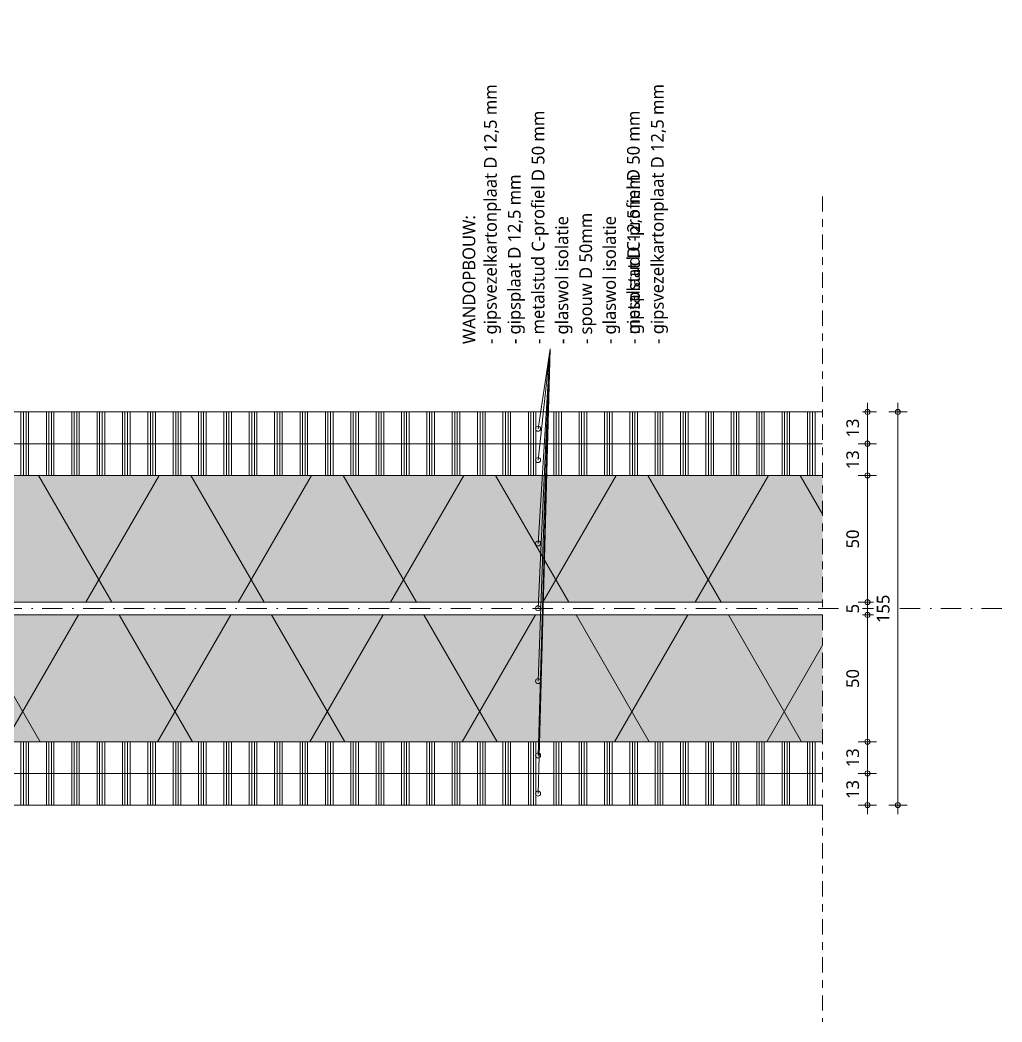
# Model space of a CAD drawing. Header units: millimetres. Extents: x 32900 to 38291, y -18988 to 4133.
# Drawn here: x 33293.6 to 33680.7, y -1006.3 to -611.3 of the extents above; entities that cross this region are included whole.
import ezdxf

# ---------------------------------------------------------------- set-up
doc = ezdxf.new("R2010")
doc.units = ezdxf.units.MM
doc.linetypes.add('MV_center', pattern=[15, 6, -3, 3, -3])
doc.linetypes.add('MV_stramien', pattern=[16, 8, -4, 0, -4])
for name, color, linetype, lineweight in [('A-ANNO-DIMS', 211, 'Continuous', 13), ('A-ANNO-DIMS-2', 211, 'Continuous', 13), ('A-ANNO-NOTE', 131, 'Continuous', 18), ('A-DETL', 90, 'Continuous', 13), ('A-DETL-GENF', 92, 'Continuous', 18), ('A-DETL-THIN', 151, 'Continuous', 18), ('G-ANNO-TEXT', 231, 'Continuous', 13)]:
    doc.layers.add(name, color=color, linetype=linetype, lineweight=lineweight)
doc.styles.add('Segoe UI', font='segoeui.ttf', dxfattribs={"height": 5})
doc.styles.add('Segoe UI_B', font='segoeui.ttf', dxfattribs={"height": 5})
doc.dimstyles.new('2_5_mm', dxfattribs={"dimscale": 304.8, "dimtxt": 5.23682, "dimasz": 0.006562, "dimexe": 0.011811, "dimexo": 0.0625, "dimgap": 0.005906, "dimtad": 1, "dimdec": 0, "dimzin": 0, "dimdsep": 46, "dimtxsty": 'Segoe UI', "dimblk1": 'DOTBLANK', "dimblk2": 'DOTBLANK', "dimsah": 1, "dimcen": 0.09, "dimdle": 0.011811, "dimazin": 0, "dimtfac": 1, "dimtdec": 4, "dimtix": 1, "dimtmove": 0, "dimatfit": 3, "dimfxl": 0.011811, "dimfxlon": 1, "dimtvp": 1, "dimtfill": 1, "dimtolj": 1, "dimtzin": 0, "dimarcsym": 2})
pattern_1 = [(90, (4, 0), (-10, 6e-16), []), (90, (5, 0), (-10, 6e-16), []), (90, (6, 0), (-10, 6e-16), []), (90, (7, 0), (-10, 6e-16), [])]

# ---------------------------------------------------------------- blocks, each defined once
blk = doc.blocks.new('42 isolatie - Type 1-3788656-Details ziekenhuis Utiliteitsgebouw')
at = {"layer": 'A-DETL-GENF'}
h = blk.add_hatch(color=256, dxfattribs=at)
h.paths.add_polyline_path([(138.5, -50.8), (499.65, -50.8), (499.65, -0.8), (35.28, -0.8), (35.28, -5.8), (34.48, -5.8), (34.48, -1.6), (1.08, -1.6), (1.08, -5.47), (4.08, -8.47), (4.08, -43.13), (1.08, -46.13), (1.08, -50), (34.48, -50), (34.48, -45.8), (35.28, -45.8), (35.28, -50.8)])
h.paths.add_polyline_path([(0.28, -45.8), (3.28, -42.8), (3.28, -42.2), (0.28, -42.2), (0.28, -42.8)])
h.paths.add_polyline_path([(1.08, -36.2), (3.28, -36.2), (3.28, -15.4), (0.28, -15.4), (0.28, -36.2)])
h.paths.add_polyline_path([(3.28, -9.4), (3.28, -8.8), (0.28, -5.8), (0.28, -9.4), (1.08, -9.4)])
at = {"layer": 'A-DETL-GENF', "lineweight": 13}
h = blk.add_hatch(dxfattribs=at)
h.set_pattern_fill('FP_15', color=256, style=0, pattern_type=2)
h.set_pattern_definition([(300, (0, 0), (-45.0333, -26), []), (240, (0, 0), (-45.0333, 26), [])])
h.paths.add_polyline_path([(138.5, -50.8), (499.65, -50.8), (499.65, -0.8), (35.28, -0.8), (35.28, -5.8), (34.48, -5.8), (34.48, -1.6), (1.08, -1.6), (1.08, -5.47), (4.08, -8.47), (4.08, -43.13), (1.08, -46.13), (1.08, -50), (34.48, -50), (34.48, -45.8), (35.28, -45.8), (35.28, -50.8)])
h.paths.add_polyline_path([(0.28, -45.8), (3.28, -42.8), (3.28, -42.2), (0.28, -42.2), (0.28, -42.8)])
h.paths.add_polyline_path([(1.08, -36.2), (3.28, -36.2), (3.28, -15.4), (0.28, -15.4), (0.28, -36.2)])
h.paths.add_polyline_path([(3.28, -9.4), (3.28, -8.8), (0.28, -5.8), (0.28, -9.4), (1.08, -9.4)])
at = {"layer": 'A-DETL-GENF'}
for p, q in [((499.65, -0.8), (35.28, -0.8)), ((499.65, -0.8), (35.28, -0.8)), ((0.28, -5.8), (0.28, -9.4)), ((0.28, -5.8), (0.28, -9.4)), ((0.28, -15.4), (0.28, -36.2)), ((0.28, -15.4), (0.28, -36.2)), ((0.28, -42.2), (0.28, -45.8)), ((0.28, -42.2), (0.28, -45.8)), ((35.28, -50.8), (499.65, -50.8)), ((35.28, -50.8), (499.65, -50.8))]:
    blk.add_line(p, q, dxfattribs=at)
blk = doc.blocks.new('42 isolatie - Type 1-3788657-Details ziekenhuis Utiliteitsgebouw')
at = {"layer": 'A-DETL-GENF'}
h = blk.add_hatch(color=256, dxfattribs=at)
h.paths.add_polyline_path([(499.65, 0.8), (499.65, 50.8), (35.28, 50.8), (35.28, 45.8), (34.48, 45.8), (34.48, 50), (1.08, 50), (1.08, 46.13), (4.08, 43.13), (4.08, 8.47), (1.08, 5.47), (1.08, 1.6), (34.48, 1.6), (34.48, 5.8), (35.28, 5.8), (35.28, 0.8), (346.11, 0.8)])
h.paths.add_polyline_path([(0.28, 5.8), (3.28, 8.8), (3.28, 9.4), (0.28, 9.4), (0.28, 8.8)])
h.paths.add_polyline_path([(1.08, 15.4), (3.28, 15.4), (3.28, 36.2), (0.28, 36.2), (0.28, 15.4)])
h.paths.add_polyline_path([(1.08, 42.2), (3.28, 42.2), (3.28, 42.8), (0.28, 45.8), (0.28, 42.2)])
at = {"layer": 'A-DETL-GENF', "lineweight": 13}
h = blk.add_hatch(dxfattribs=at)
h.set_pattern_fill('FP_16', color=256, style=0, pattern_type=2)
h.set_pattern_definition([(60, (0, 0), (-45.0333, 26), []), (120, (0, 0), (-45.0333, -26), [])])
h.paths.add_polyline_path([(499.65, 0.8), (499.65, 50.8), (35.28, 50.8), (35.28, 45.8), (34.48, 45.8), (34.48, 50), (1.08, 50), (1.08, 46.13), (4.08, 43.13), (4.08, 8.47), (1.08, 5.47), (1.08, 1.6), (34.48, 1.6), (34.48, 5.8), (35.28, 5.8), (35.28, 0.8), (346.11, 0.8)])
h.paths.add_polyline_path([(0.28, 5.8), (3.28, 8.8), (3.28, 9.4), (0.28, 9.4), (0.28, 8.8)])
h.paths.add_polyline_path([(1.08, 15.4), (3.28, 15.4), (3.28, 36.2), (0.28, 36.2), (0.28, 15.4)])
h.paths.add_polyline_path([(1.08, 42.2), (3.28, 42.2), (3.28, 42.8), (0.28, 45.8), (0.28, 42.2)])
at = {"layer": 'A-DETL-GENF'}
for p, q in [((499.65, 50.8), (35.28, 50.8)), ((499.65, 50.8), (35.28, 50.8)), ((0.28, 45.8), (0.28, 42.2)), ((0.28, 45.8), (0.28, 42.2)), ((0.28, 36.2), (0.28, 15.4)), ((0.28, 36.2), (0.28, 15.4)), ((0.28, 9.4), (0.28, 5.8)), ((0.28, 9.4), (0.28, 5.8)), ((35.28, 0.8), (499.65, 0.8)), ((35.28, 0.8), (499.65, 0.8))]:
    blk.add_line(p, q, dxfattribs=at)
blk = doc.blocks.new('NLRS_00_DI_maskeer - Type 1-4234889-Details ziekenhuis Utiliteitsgebouw')
at = {"layer": 'A-DETL-GENF', "linetype": 'MV_center'}
blk.add_line((225.5, 0), (-100, 0), dxfattribs=at)
blk = doc.blocks.new('DIMBLOCK147-Details ziekenhuis Utiliteitsgebouw')
at = {"layer": 'A-ANNO-DIMS-2'}
for p, q in [((33627.66, -908.34), (33624.06, -908.34)), ((33627.66, -924.44), (33627.66, -908.34)), ((33627.66, -908.34), (33631.26, -908.34)), ((33627.66, -920.84), (33624.06, -920.84)), ((33627.66, -920.84), (33631.26, -920.84))]:
    blk.add_line(p, q, dxfattribs=at)
for centre in [(33627.66, -908.34), (33627.66, -920.84)]:
    blk.add_circle(centre, 1, dxfattribs=at)
at = {"layer": 'A-ANNO-DIMS-2', "color": 0, "insert": (33619.34, -918.4), "char_height": 5, "width": 9.1406, "attachment_point": 1, "rotation": 90, "line_spacing_factor": 1.142579, "style": 'Segoe UI', "bg_fill": 3, "box_fill_scale": 1.25, "bg_fill_color": 9, "bg_fill_true_color": 13158600, "bg_fill_transparency": 0}
blk.add_mtext('13', dxfattribs=at)
blk = doc.blocks.new('_DotBlank')
at = {"color": 0, "linetype": 'ByBlock', "lineweight": -2}
blk.add_line((-0.5, 0), (-1, 0), dxfattribs=at)
blk.add_circle((0, 0), 0.5, dxfattribs=at)
blk = doc.blocks.new('DIMBLOCK148-Details ziekenhuis Utiliteitsgebouw')
at = {"layer": 'A-ANNO-DIMS-2'}
for p, q in [((33627.66, -895.84), (33624.06, -895.84)), ((33627.66, -908.34), (33627.66, -895.84)), ((33627.66, -895.84), (33631.26, -895.84)), ((33627.66, -908.34), (33624.06, -908.34)), ((33627.66, -908.34), (33631.26, -908.34))]:
    blk.add_line(p, q, dxfattribs=at)
for centre in [(33627.66, -895.84), (33627.66, -908.34)]:
    blk.add_circle(centre, 1, dxfattribs=at)
at = {"layer": 'A-ANNO-DIMS-2', "color": 0, "insert": (33619.34, -905.9), "char_height": 5, "width": 9.1406, "attachment_point": 1, "rotation": 90, "line_spacing_factor": 1.142579, "style": 'Segoe UI', "bg_fill": 3, "box_fill_scale": 1.25, "bg_fill_color": 9, "bg_fill_true_color": 13158600, "bg_fill_transparency": 0}
blk.add_mtext('13', dxfattribs=at)
blk = doc.blocks.new('DIMBLOCK149-Details ziekenhuis Utiliteitsgebouw')
at = {"layer": 'A-ANNO-DIMS-2'}
for p, q in [((33627.66, -845.84), (33624.06, -845.84)), ((33627.66, -895.84), (33627.66, -845.84)), ((33627.66, -845.84), (33631.26, -845.84)), ((33627.66, -895.84), (33624.06, -895.84)), ((33627.66, -895.84), (33631.26, -895.84))]:
    blk.add_line(p, q, dxfattribs=at)
for centre in [(33627.66, -845.84), (33627.66, -895.84)]:
    blk.add_circle(centre, 1, dxfattribs=at)
at = {"layer": 'A-ANNO-DIMS-2', "color": 0, "insert": (33619.34, -874.65), "char_height": 5, "width": 9.1406, "attachment_point": 1, "rotation": 90, "line_spacing_factor": 1.142579, "style": 'Segoe UI', "bg_fill": 3, "box_fill_scale": 1.25, "bg_fill_color": 9, "bg_fill_true_color": 13158600, "bg_fill_transparency": 0}
blk.add_mtext('50', dxfattribs=at)
blk = doc.blocks.new('DIMBLOCK150-Details ziekenhuis Utiliteitsgebouw')
at = {"layer": 'A-ANNO-DIMS-2'}
for p, q in [((33627.66, -840.84), (33624.06, -840.84)), ((33627.66, -845.84), (33627.66, -840.84)), ((33627.66, -840.84), (33631.26, -840.84)), ((33627.66, -845.84), (33624.06, -845.84)), ((33627.66, -845.84), (33631.26, -845.84))]:
    blk.add_line(p, q, dxfattribs=at)
for centre in [(33627.66, -840.84), (33627.66, -845.84)]:
    blk.add_circle(centre, 1, dxfattribs=at)
at = {"layer": 'A-ANNO-DIMS-2', "color": 0, "insert": (33619.34, -845.24), "char_height": 5, "width": 4.5703, "attachment_point": 1, "rotation": 90, "line_spacing_factor": 1.142579, "style": 'Segoe UI', "bg_fill": 3, "box_fill_scale": 1.25, "bg_fill_color": 9, "bg_fill_true_color": 13158600, "bg_fill_transparency": 0}
blk.add_mtext('5', dxfattribs=at)
blk = doc.blocks.new('DIMBLOCK151-Details ziekenhuis Utiliteitsgebouw')
at = {"layer": 'A-ANNO-DIMS-2'}
for p, q in [((33627.66, -790.84), (33624.06, -790.84)), ((33627.66, -840.84), (33627.66, -790.84)), ((33627.66, -790.84), (33631.26, -790.84)), ((33627.66, -840.84), (33624.06, -840.84)), ((33627.66, -840.84), (33631.26, -840.84))]:
    blk.add_line(p, q, dxfattribs=at)
for centre in [(33627.66, -790.84), (33627.66, -840.84)]:
    blk.add_circle(centre, 1, dxfattribs=at)
at = {"layer": 'A-ANNO-DIMS-2', "color": 0, "insert": (33619.34, -819.65), "char_height": 5, "width": 9.1406, "attachment_point": 1, "rotation": 90, "line_spacing_factor": 1.142579, "style": 'Segoe UI', "bg_fill": 3, "box_fill_scale": 1.25, "bg_fill_color": 9, "bg_fill_true_color": 13158600, "bg_fill_transparency": 0}
blk.add_mtext('50', dxfattribs=at)
blk = doc.blocks.new('DIMBLOCK152-Details ziekenhuis Utiliteitsgebouw')
at = {"layer": 'A-ANNO-DIMS-2'}
for p, q in [((33627.66, -778.34), (33624.06, -778.34)), ((33627.66, -790.84), (33627.66, -778.34)), ((33627.66, -778.34), (33631.26, -778.34)), ((33627.66, -790.84), (33624.06, -790.84)), ((33627.66, -790.84), (33631.26, -790.84))]:
    blk.add_line(p, q, dxfattribs=at)
for centre in [(33627.66, -778.34), (33627.66, -790.84)]:
    blk.add_circle(centre, 1, dxfattribs=at)
at = {"layer": 'A-ANNO-DIMS-2', "color": 0, "insert": (33619.34, -788.4), "char_height": 5, "width": 9.1406, "attachment_point": 1, "rotation": 90, "line_spacing_factor": 1.142579, "style": 'Segoe UI', "bg_fill": 3, "box_fill_scale": 1.25, "bg_fill_color": 9, "bg_fill_true_color": 13158600, "bg_fill_transparency": 0}
blk.add_mtext('13', dxfattribs=at)
blk = doc.blocks.new('DIMBLOCK153-Details ziekenhuis Utiliteitsgebouw')
at = {"layer": 'A-ANNO-DIMS-2'}
for p, q in [((33627.66, -778.34), (33627.66, -762.24)), ((33627.66, -765.84), (33624.06, -765.84)), ((33627.66, -765.84), (33631.26, -765.84)), ((33627.66, -778.34), (33624.06, -778.34)), ((33627.66, -778.34), (33631.26, -778.34))]:
    blk.add_line(p, q, dxfattribs=at)
for centre in [(33627.66, -765.84), (33627.66, -778.34)]:
    blk.add_circle(centre, 1, dxfattribs=at)
at = {"layer": 'A-ANNO-DIMS-2', "color": 0, "insert": (33619.34, -775.9), "char_height": 5, "width": 9.1406, "attachment_point": 1, "rotation": 90, "line_spacing_factor": 1.142579, "style": 'Segoe UI', "bg_fill": 3, "box_fill_scale": 1.25, "bg_fill_color": 9, "bg_fill_true_color": 13158600, "bg_fill_transparency": 0}
blk.add_mtext('13', dxfattribs=at)
blk = doc.blocks.new('DIMBLOCK154-Details ziekenhuis Utiliteitsgebouw')
at = {"layer": 'A-ANNO-DIMS-2'}
for p, q in [((33639.66, -924.44), (33639.66, -762.24)), ((33639.66, -765.84), (33636.06, -765.84)), ((33639.66, -765.84), (33643.26, -765.84)), ((33639.66, -920.84), (33636.06, -920.84)), ((33639.66, -920.84), (33643.26, -920.84))]:
    blk.add_line(p, q, dxfattribs=at)
for centre in [(33639.66, -765.84), (33639.66, -920.84)]:
    blk.add_circle(centre, 1, dxfattribs=at)
at = {"layer": 'A-ANNO-DIMS-2', "color": 0, "insert": (33631.34, -849.05), "char_height": 5, "width": 13.7109, "attachment_point": 1, "rotation": 90, "line_spacing_factor": 1.142579, "style": 'Segoe UI', "bg_fill": 3, "box_fill_scale": 1.25, "bg_fill_color": 9, "bg_fill_true_color": 13158600, "bg_fill_transparency": 0}
blk.add_mtext('155', dxfattribs=at)

msp = doc.modelspace()

# ---------------------------------------------------------------- hatches: boundary and pattern name
at = {"layer": 'A-DETL-GENF', "lineweight": 13}
h = msp.add_hatch(dxfattribs=at)
h.set_pattern_fill('FP_2', color=254, style=0, pattern_type=2)
h.set_pattern_definition(pattern_1)
h.paths.add_polyline_path([(33609.97, -778.34), (33609.97, -765.84), (33110.59, -765.84), (33110.59, -778.34), (33456.42, -778.34)])
h = msp.add_hatch(dxfattribs=at)
h.set_pattern_fill('FP_2', color=254, style=0, pattern_type=2)
h.set_pattern_definition(pattern_1)
h.paths.add_polyline_path([(33609.97, -790.84), (33609.97, -778.34), (33115.59, -778.34), (33115.59, -790.84), (33456.42, -790.84)])
h = msp.add_hatch(dxfattribs=at)
h.set_pattern_fill('FP_2', color=254, style=0, pattern_type=2)
h.set_pattern_definition(pattern_1)
h.paths.add_polyline_path([(33115.59, -908.34), (33609.97, -908.34), (33609.97, -895.84), (33115.59, -895.84)])
h = msp.add_hatch(dxfattribs=at)
h.set_pattern_fill('FP_2', color=254, style=0, pattern_type=2)
h.set_pattern_definition(pattern_1)
h.paths.add_polyline_path([(33115.59, -920.84), (33609.97, -920.84), (33609.97, -908.34), (33110.59, -908.34), (33110.59, -920.84)])

# ---------------------------------------------------------------- linework, layer by layer
at = {"layer": 'A-ANNO-NOTE'}
for p in [(33497.81, -916.3), (33497.81, -901.25), (33497.81, -871.92), (33497.81, -817.68), (33497.81, -843.22), (33497.81, -784.8), (33497.81, -772.43)]:
    msp.add_line(p, (33502.65, -740.98), dxfattribs=at)
for centre in [(33497.81, -772.43), (33497.81, -784.8), (33497.81, -817.68), (33497.81, -843.22), (33497.81, -871.92), (33497.81, -901.25), (33497.81, -916.3)]:
    msp.add_circle(centre, 1, dxfattribs=at)
at = {"layer": 'A-DETL', "linetype": 'MV_stramien', "lineweight": 18}
msp.add_line((33680.69, -843.34), (32955.69, -843.34), dxfattribs=at)
at = {"layer": 'A-DETL-THIN'}
for p, q in [((33609.97, -765.84), (33110.59, -765.84)), ((33115.59, -778.34), (33609.97, -778.34)), ((33609.97, -908.34), (33115.59, -908.34)), ((33110.59, -920.84), (33609.97, -920.84))]:
    msp.add_line(p, q, dxfattribs=at)

# ---------------------------------------------------------------- block references
at = {"layer": 'A-DETL-GENF', "linetype": 'MV_center', "rotation": 90}
msp.add_blockref('NLRS_00_DI_maskeer - Type 1-4234889-Details ziekenhuis Utiliteitsgebouw', (33609.97, -906.34), dxfattribs=at)
at = {"layer": 'A-DETL-GENF'}
for name, p in [('42 isolatie - Type 1-3788656-Details ziekenhuis Utiliteitsgebouw', (33110.31, -790.04)), ('42 isolatie - Type 1-3788657-Details ziekenhuis Utiliteitsgebouw', (33110.31, -896.64))]:
    msp.add_blockref(name, p, dxfattribs=at)

# ---------------------------------------------------------------- texts
at = {"layer": 'A-ANNO-NOTE', "lineweight": 13, "insert": (33476.55, -739.08), "char_height": 5, "width": 126.5063, "attachment_point": 1, "rotation": 90, "style": 'Segoe UI', "bg_fill": 3, "box_fill_scale": 1.25, "bg_fill_color": 9, "bg_fill_true_color": 13158600, "bg_fill_transparency": 0}
msp.add_mtext('- gipsvezelkartonplaat D 12,5 mm', dxfattribs=at)
at = {"layer": 'G-ANNO-TEXT', "color": 7, "insert": (33542.35, -738.98), "char_height": 5, "width": 126.5063, "attachment_point": 1, "rotation": 90, "style": 'Segoe UI'}
msp.add_mtext('- gipsvezelkartonplaat D 12,5 mm', dxfattribs=at)

# ---------------------------------------------------------------- dimensions: what is measured, and where the dimension line sits
at = {"layer": 'A-ANNO-DIMS'}
dim = msp.add_linear_dim(base=(33627.66216805, -908.33791349), p1=(33624.06216805, -920.83791349), p2=(33624.06216805, -908.33791349), angle=90, dimstyle='2_5_mm', override={"dimpost": '<>', "dimfxl": 12.5}, dxfattribs=at)
dim.commit()
dim.dimension.update_dxf_attribs({"geometry": 'DIMBLOCK147-Details ziekenhuis Utiliteitsgebouw', "text_midpoint": (33623.26279566, -914.58791349)})

# ---------------------------------------------------------------- next in the draw order: texts
at = {"layer": 'A-ANNO-NOTE', "lineweight": 13, "char_height": 5, "attachment_point": 1, "rotation": 90, "bg_fill": 3, "box_fill_scale": 1.25, "bg_fill_color": 9, "bg_fill_true_color": 13158600, "bg_fill_transparency": 0}
for s, insert, width, style in [('- gipsplaat D 12,5 mm', (33485.94, -739.08), 83.5358, 'Segoe UI'), ('WANDOPBOUW:', (33468.08, -739.08), 67.8228, 'Segoe UI_B')]:
    msp.add_mtext(s, dxfattribs=dict(at, insert=insert, width=width, style=style))

# ---------------------------------------------------------------- next in the draw order: dimensions: what is measured, and where the dimension line sits
at = {"layer": 'A-ANNO-DIMS'}
dim = msp.add_linear_dim(base=(33627.66216805, -895.83791349), p1=(33624.06216805, -908.33791349), p2=(33624.06216805, -895.83791349), angle=90, dimstyle='2_5_mm', override={"dimpost": '<>', "dimfxl": 12.5}, dxfattribs=at)
dim.commit()
dim.dimension.update_dxf_attribs({"geometry": 'DIMBLOCK148-Details ziekenhuis Utiliteitsgebouw', "text_midpoint": (33623.26279566, -902.08791349)})

# ---------------------------------------------------------------- next in the draw order: texts
at = {"layer": 'A-ANNO-NOTE', "lineweight": 13, "insert": (33495.33, -739.08), "char_height": 5, "width": 115.6033, "attachment_point": 1, "rotation": 90, "style": 'Segoe UI', "bg_fill": 3, "box_fill_scale": 1.25, "bg_fill_color": 9, "bg_fill_true_color": 13158600, "bg_fill_transparency": 0}
msp.add_mtext('- metalstud C-profiel D 50 mm', dxfattribs=at)

# ---------------------------------------------------------------- next in the draw order: dimensions: what is measured, and where the dimension line sits
at = {"layer": 'A-ANNO-DIMS'}
dim = msp.add_linear_dim(base=(33627.66, -845.84), p1=(33624.06, -895.84), p2=(33624.06, -845.84), angle=90, dimstyle='2_5_mm', override={"dimpost": '<>', "dimfxl": 50}, dxfattribs=at)
dim.commit()
dim.dimension.update_dxf_attribs({"geometry": 'DIMBLOCK149-Details ziekenhuis Utiliteitsgebouw', "text_midpoint": (33623.28, -870.84)})

# ---------------------------------------------------------------- next in the draw order: texts
at = {"layer": 'A-ANNO-NOTE', "lineweight": 13, "insert": (33504.73, -739.08), "char_height": 5, "width": 62.692, "attachment_point": 1, "rotation": 90, "style": 'Segoe UI', "bg_fill": 3, "box_fill_scale": 1.25, "bg_fill_color": 9, "bg_fill_true_color": 13158600, "bg_fill_transparency": 0}
msp.add_mtext('- glaswol isolatie', dxfattribs=at)

# ---------------------------------------------------------------- next in the draw order: dimensions: what is measured, and where the dimension line sits
at = {"layer": 'A-ANNO-DIMS'}
dim = msp.add_linear_dim(base=(33627.66, -840.84), p1=(33624.06, -845.84), p2=(33624.06, -840.84), angle=90, dimstyle='2_5_mm', override={"dimpost": '<>', "dimfxl": 5}, dxfattribs=at)
dim.commit()
dim.dimension.update_dxf_attribs({"geometry": 'DIMBLOCK150-Details ziekenhuis Utiliteitsgebouw', "text_midpoint": (33623.32, -843.34)})

# ---------------------------------------------------------------- next in the draw order: texts
at = {"layer": 'A-ANNO-NOTE', "lineweight": 13, "insert": (33514.12, -739.08), "char_height": 5, "width": 64.9367, "attachment_point": 1, "rotation": 90, "style": 'Segoe UI', "bg_fill": 3, "box_fill_scale": 1.25, "bg_fill_color": 9, "bg_fill_true_color": 13158600, "bg_fill_transparency": 0}
msp.add_mtext('- spouw D 50mm', dxfattribs=at)

# ---------------------------------------------------------------- next in the draw order: dimensions: what is measured, and where the dimension line sits
at = {"layer": 'A-ANNO-DIMS'}
dim = msp.add_linear_dim(base=(33627.66, -790.84), p1=(33624.06, -840.84), p2=(33624.06, -790.84), angle=90, dimstyle='2_5_mm', override={"dimpost": '<>', "dimfxl": 50}, dxfattribs=at)
dim.commit()
dim.dimension.update_dxf_attribs({"geometry": 'DIMBLOCK151-Details ziekenhuis Utiliteitsgebouw', "text_midpoint": (33623.28, -815.84)})

# ---------------------------------------------------------------- next in the draw order: texts
at = {"layer": 'A-ANNO-NOTE', "lineweight": 13, "insert": (33523.51, -739.08), "char_height": 5, "width": 62.692, "attachment_point": 1, "rotation": 90, "style": 'Segoe UI', "bg_fill": 3, "box_fill_scale": 1.25, "bg_fill_color": 9, "bg_fill_true_color": 13158600, "bg_fill_transparency": 0}
msp.add_mtext('- glaswol isolatie', dxfattribs=at)

# ---------------------------------------------------------------- next in the draw order: dimensions: what is measured, and where the dimension line sits
at = {"layer": 'A-ANNO-DIMS'}
dim = msp.add_linear_dim(base=(33627.66216805, -778.33791349), p1=(33624.06216805, -790.83791349), p2=(33624.06216805, -778.33791349), angle=90, dimstyle='2_5_mm', override={"dimpost": '<>', "dimfxl": 12.5}, dxfattribs=at)
dim.commit()
dim.dimension.update_dxf_attribs({"geometry": 'DIMBLOCK152-Details ziekenhuis Utiliteitsgebouw', "text_midpoint": (33623.26279566, -784.58791349)})

# ---------------------------------------------------------------- next in the draw order: texts
at = {"layer": 'A-ANNO-NOTE', "lineweight": 13, "insert": (33532.9, -739.08), "char_height": 5, "width": 115.6033, "attachment_point": 1, "rotation": 90, "style": 'Segoe UI', "bg_fill": 3, "box_fill_scale": 1.25, "bg_fill_color": 9, "bg_fill_true_color": 13158600, "bg_fill_transparency": 0}
msp.add_mtext('- metalstud C-profiel D 50 mm', dxfattribs=at)

# ---------------------------------------------------------------- next in the draw order: dimensions: what is measured, and where the dimension line sits
at = {"layer": 'A-ANNO-DIMS'}
dim = msp.add_linear_dim(base=(33627.66216805, -765.83791349), p1=(33624.06216805, -778.33791349), p2=(33624.06216805, -765.83791349), angle=90, dimstyle='2_5_mm', override={"dimpost": '<>', "dimfxl": 12.5}, dxfattribs=at)
dim.commit()
dim.dimension.update_dxf_attribs({"geometry": 'DIMBLOCK153-Details ziekenhuis Utiliteitsgebouw', "text_midpoint": (33623.26279566, -772.08791349)})

# ---------------------------------------------------------------- next in the draw order: texts
at = {"layer": 'G-ANNO-TEXT', "color": 7, "insert": (33532.96, -738.98), "char_height": 5, "width": 83.5358, "attachment_point": 1, "rotation": 90, "style": 'Segoe UI'}
msp.add_mtext('- gipsplaat D 12,5 mm', dxfattribs=at)

# ---------------------------------------------------------------- next in the draw order: dimensions: what is measured, and where the dimension line sits
at = {"layer": 'A-ANNO-DIMS'}
dim = msp.add_linear_dim(base=(33639.66, -765.84), p1=(33636.06, -920.84), p2=(33636.06, -765.84), angle=90, dimstyle='2_5_mm', override={"dimpost": '<>', "dimfxl": 155}, dxfattribs=at)
dim.commit()
dim.dimension.update_dxf_attribs({"geometry": 'DIMBLOCK154-Details ziekenhuis Utiliteitsgebouw', "text_midpoint": (33635.26, -843.34)})

doc.saveas('drawing.dxf')
